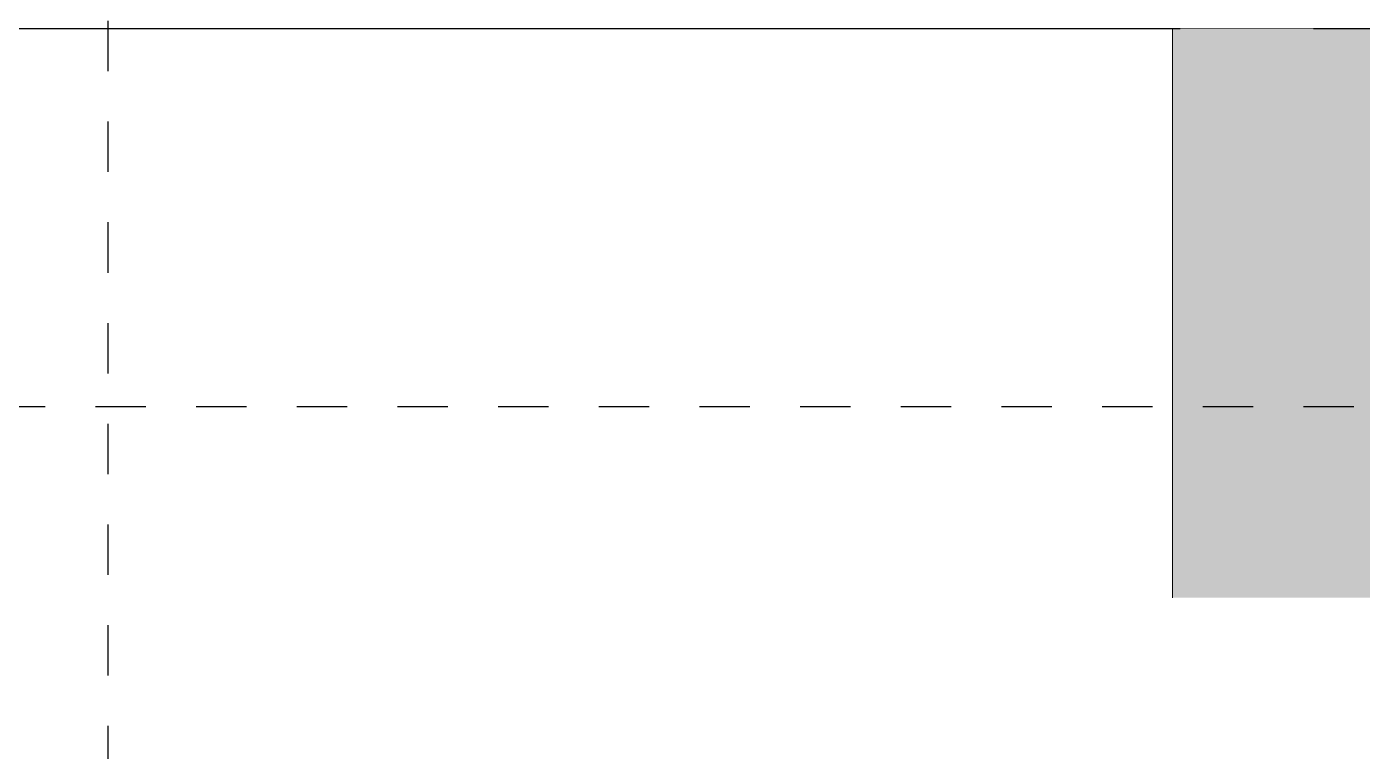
# Model space of a CAD drawing. Header units: metres. Extents: x -41 to 570, y -54 to 184.
# Drawn here: x -7.831 to -5.178, y 46.11 to 47.549 of the extents above; entities that cross this region are included whole.
import ezdxf
from ezdxf.xclip import XClip

# ---------------------------------------------------------------- set-up
doc = ezdxf.new("R2010")
doc.units = ezdxf.units.M
doc.header["$XCLIPFRAME"] = 0
doc.linetypes.add('ESTILO_TQS_0004', pattern=[1.12, 0.5, -0.2, 0.01, -0.2, 0.01, -0.2])
for name, color, linetype in [('205', 232, 'ESTILO_TQS_0004'), ('CIRCULAÇAO VERTICAL EMBASAMENTO$0$ARQ-ALV ACAB', 4, 'Continuous'), ('PUC$0$ARQ-ALV ACAB', 4, 'Continuous')]:
    doc.layers.add(name, color=color, linetype=linetype)
doc.layers.add('CIRCULAÇAO VERTICAL EMBASAMENTO$0$ARQ-FORRO', color=9, linetype='Continuous', lineweight=5)

# ---------------------------------------------------------------- blocks, each defined once
blk = doc.blocks.new('PUC$0$pl apto tipo 3 puc')
at = {"layer": 'PUC$0$ARQ-ALV ACAB', "elevation": 0}
blk.add_lwpolyline([(-5.549, -2.4538), (-11.6972, -2.4538), (-11.6972, -2.055), (-11.9672, -2.055), (-11.9672, -1.905), (-11.5472, -1.905), (-11.5472, -2.3038), (-9.614, -2.3038)], dxfattribs=at)
blk = doc.blocks.new('CIRCULAÇAO VERTICAL EMBASAMENTO')
at = {"layer": 'CIRCULAÇAO VERTICAL EMBASAMENTO$0$ARQ-FORRO'}
h = blk.add_hatch(color=256, dxfattribs=at)
h.dxf.hatch_style = 1
h.paths.add_polyline_path([(-0.3501, 2.452), (5.5549, 2.4551), (5.555, 3.9601), (4.98, 3.96), (4.98, 4.4652), (3.8253, 4.4654), (3.8249, 9.235), (2.3249, 9.2351), (2.3249, 3.955), (-0.3501, 3.955)])
at = {"layer": 'CIRCULAÇAO VERTICAL EMBASAMENTO$0$ARQ-ALV ACAB', "elevation": 0}
blk.add_lwpolyline([(4.975, -2.1163), (4.9749, 2.255), (4.785, 2.255), (4.7849, 2.455), (5.2749, 2.455)], dxfattribs=at)
at = {"layer": 'CIRCULAÇAO VERTICAL EMBASAMENTO$0$ARQ-FORRO', "elevation": 0}
blk.add_lwpolyline([(-0.3501, 2.452), (5.5549, 2.4551), (5.555, 3.9601), (4.98, 3.96), (4.98, 4.4652), (3.8253, 4.4654), (3.8249, 9.235), (2.3249, 9.2351), (2.3249, 3.955), (-0.3501, 3.955)], close=True, dxfattribs=at)
blk = doc.blocks.new('PUC')
at = {"layer": 'PUC$0$ARQ-ALV ACAB'}
ref = blk.add_blockref('CIRCULAÇAO VERTICAL EMBASAMENTO', (0, -50), dxfattribs=at)
XClip(ref).set_block_clipping_path([(-1.0082648843, -4.746916672), (7.1002981665, 3.5851051263)])
at = {"layer": 'PUC$0$ARQ-ALV ACAB', "rotation": 180}
blk.add_blockref('PUC$0$pl apto tipo 3 puc', (-0.009, -49.9988, 0), dxfattribs=at)
blk = doc.blocks.new('est-lo-08-6sa-r00')
at = {"layer": '205'}
for p, q in [((-3429.010899, -1778.446548), (2212.80602, 576.256213)), ((-875.772731, 106.988582), (-273.498894, -1336.046427))]:
    blk.add_line(p, q, dxfattribs=at)

msp = doc.modelspace()

# ---------------------------------------------------------------- block references
at = {"linetype": 'Continuous'}
ref = msp.add_blockref('est-lo-08-6sa-r00', (0, 50), dxfattribs=dict(at, xscale=0.01, yscale=0.01, zscale=0.01, rotation=337.346050855639))
XClip(ref).set_block_clipping_path([(-3617.8293247107, -1968.6238684088), (2309.2219967837, 505.1199023612), (1831.3677091607, 1650.0512895176), (-4095.6836123336, -823.6924812524)])
at = {"rotation": 180}
msp.add_blockref('PUC', (0, 0), dxfattribs=at)

doc.saveas('drawing.dxf')
